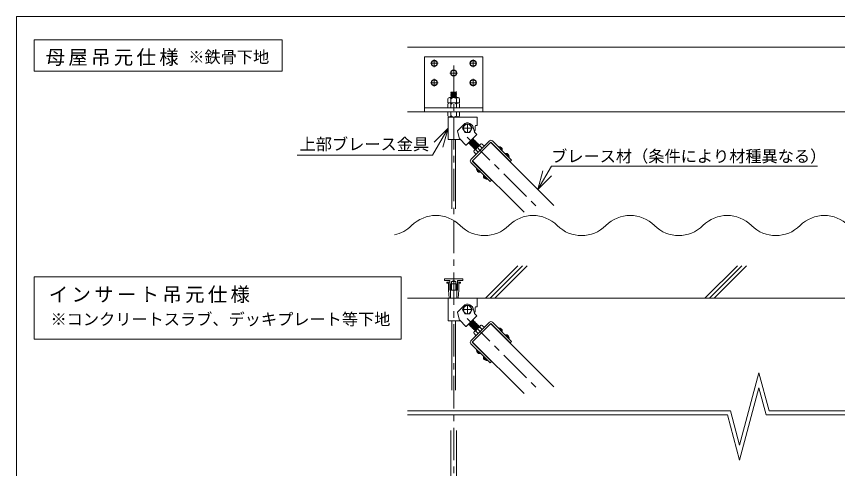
# Model space of a CAD drawing. Units: millimetres at full size, sheet at 1:10; details may follow other scales. Extents: x -2077 to 2023, y -1433 to 1417.
# Drawn here: x -677 to 591, y -836 to -137 of the extents above; entities that cross this region are included whole.
import ezdxf
from ezdxf.enums import TextEntityAlignment as Align

# ---------------------------------------------------------------- set-up
doc = ezdxf.new("R2010")
doc.units = ezdxf.units.MM
doc.header["$LTSCALE"] = 10
doc.linetypes.add('CHAIN1', pattern=[8, 5, -1, 1, -1])
for name, color, linetype, lineweight in [('1-0_断面', 7, 'Continuous', 9), ('1-1_寸法', 7, 'Continuous', 9), ('1-2_文字', 7, 'Continuous', 9), ('F-1_レイアウト', 7, 'Continuous', 9)]:
    doc.layers.add(name, color=color, linetype=linetype, lineweight=lineweight)
doc.styles.add('ＭＳ ゴシック', font='')
doc.styles.get('ＭＳ ゴシック').set_extended_font_data('MS Gothic')

msp = doc.modelspace()

# ---------------------------------------------------------------- linework, layer by layer
at = {"layer": '1-0_断面'}
for p, q in [((-73.06, -184.38), (1870.19, -184.38)), ((-46.9, -199.38), (43.1, -199.38)), ((43.1, -199.38), (43.1, -284.38)), ((-37.66, -209.38), (-26.14, -209.38)), ((-31.9, -204.76), (-35.9, -207.07)), ((-35.9, -207.07), (-35.9, -211.69)), ((-35.9, -211.69), (-31.9, -214)), ((-31.9, -203.62), (-31.9, -215.14)), ((-27.9, -207.07), (-31.9, -204.76)), ((-31.9, -214), (-27.9, -211.69)), ((-27.9, -211.69), (-27.9, -207.07)), ((22.34, -209.38), (33.86, -209.38)), ((28.1, -204.76), (24.1, -207.07)), ((24.1, -207.07), (24.1, -211.69)), ((24.1, -211.69), (28.1, -214)), ((28.1, -203.62), (28.1, -215.14)), ((32.1, -207.07), (28.1, -204.76)), ((28.1, -214), (32.1, -211.69)), ((32.1, -211.69), (32.1, -207.07)), ((-7.66, -224.38), (3.86, -224.38)), ((-1.9, -219.76), (-5.9, -222.07)), ((-5.9, -222.07), (-5.9, -226.69)), ((-5.9, -226.69), (-1.9, -229)), ((-1.9, -218.62), (-1.9, -230.14)), ((2.1, -222.07), (-1.9, -219.76)), ((-1.9, -229), (2.1, -226.69)), ((2.1, -226.69), (2.1, -222.07)), ((-37.66, -239.38), (-26.14, -239.38)), ((-31.9, -234.76), (-35.9, -237.07)), ((-35.9, -237.07), (-35.9, -241.69)), ((-31.9, -233.62), (-31.9, -245.14)), ((-27.9, -237.07), (-31.9, -234.76)), ((-27.9, -241.69), (-27.9, -237.07)), ((22.34, -239.38), (33.86, -239.38)), ((28.1, -234.76), (24.1, -237.07)), ((24.1, -237.07), (24.1, -241.69)), ((28.1, -233.62), (28.1, -245.14)), ((32.1, -237.07), (28.1, -234.76)), ((32.1, -241.69), (32.1, -237.07)), ((-35.9, -241.69), (-31.9, -244)), ((-31.9, -244), (-27.9, -241.69)), ((1.8, -253.48), (-5.6, -253.78)), ((2.6, -254.05), (1.8, -253.48)), ((24.1, -241.69), (28.1, -244)), ((28.1, -244), (32.1, -241.69)), ((-10.9, -264.4), (-10.9, -270.38)), ((-8.65, -262.38), (4.85, -262.38)), ((-6.4, -254.41), (-5.6, -254.93)), ((-6.4, -255.56), (-5.6, -256.08)), ((-6.4, -256.71), (-5.6, -257.23)), ((-6.4, -257.86), (-5.6, -258.38)), ((-6.4, -259.01), (-5.6, -259.53)), ((-6.4, -260.16), (-5.6, -260.68)), ((-6.4, -261.31), (-5.6, -261.83)), ((-6.4, -264.88), (-6.4, -270.38)), ((-6.3, -262.38), (-5.6, -261.83)), ((1.8, -254.63), (-5.6, -254.93)), ((1.8, -255.78), (-5.6, -256.08)), ((1.8, -256.93), (-5.6, -257.23)), ((1.8, -258.08), (-5.6, -258.38)), ((1.8, -259.23), (-5.6, -259.53)), ((1.8, -260.38), (-5.6, -260.68)), ((1.8, -261.53), (-5.6, -261.83)), ((2.6, -262.1), (-4.37, -262.38)), ((2.6, -254.05), (1.8, -254.63)), ((2.6, -255.2), (1.8, -254.63)), ((2.6, -255.2), (1.8, -255.78)), ((2.6, -256.35), (1.8, -255.78)), ((2.6, -256.35), (1.8, -256.93)), ((2.6, -257.5), (1.8, -256.93)), ((2.6, -257.5), (1.8, -258.08)), ((2.6, -258.65), (1.8, -258.08)), ((2.6, -258.65), (1.8, -259.23)), ((2.6, -259.8), (1.8, -259.23)), ((2.6, -259.8), (1.8, -260.38)), ((2.6, -260.95), (1.8, -260.38)), ((2.6, -260.95), (1.8, -261.53)), ((2.6, -262.1), (1.8, -261.53)), ((2.6, -262.1), (2.21, -262.38)), ((2.6, -264.88), (2.6, -270.38)), ((7.1, -264.4), (7.1, -270.38)), ((-46.9, -278.38), (43.1, -278.38)), ((-10.9, -270.38), (-8.65, -270.38)), ((-10.9, -272.4), (-10.9, -278.38)), ((-8.65, -270.38), (4.85, -270.38)), ((-6.4, -272.88), (-6.4, -278.38)), ((2.6, -272.88), (2.6, -278.38)), ((4.85, -270.38), (7.1, -270.38)), ((7.1, -272.4), (7.1, -278.38)), ((-73.06, -284.38), (1870.19, -284.38)), ((-10.9, -290.35), (-10.9, -284.38)), ((-6.4, -289.88), (-6.4, -284.38)), ((2.6, -289.88), (2.6, -284.38)), ((7.1, -290.35), (7.1, -284.38)), ((-10.7, -292.38), (33.8, -292.38)), ((-10.7, -292.38), (-10.7, -327.38)), ((-8.65, -292.38), (4.85, -292.38)), ((3.95, -313.91), (15.45, -302.41)), ((19.3, -302.88), (19.3, -316.88)), ((25.24, -303.94), (27, -305.7)), ((34.3, -292.88), (34.3, -305.38)), ((3.83, -314.41), (7.24, -326.02)), ((12.3, -309.88), (26.3, -309.88)), ((30.11, -315.4), (27.5, -306.55)), ((30.18, -315.59), (30.3, -315.38)), ((30.62, -316.25), (33.44, -319.07)), ((31.3, -306.38), (31.3, -310.38)), ((32.3, -305.38), (34.3, -305.38)), ((-10.7, -327.38), (8.51, -327.38)), ((-4.9, -434.38), (-4.9, -327.38)), ((1.1, -434.38), (1.1, -327.38)), ((7.37, -326.23), (16.82, -335.69)), ((17.53, -335.69), (33.44, -319.78)), ((27.71, -325.51), (21.21, -332.86)), ((27.71, -326.35), (22.06, -332.86)), ((28.56, -326.35), (22.06, -333.71)), ((29.41, -327.2), (22.9, -334.56)), ((30.26, -328.05), (23.75, -335.41)), ((53.54, -329.28), (24.55, -358.27)), ((31.11, -328.9), (24.6, -336.25)), ((31.96, -329.75), (25.45, -337.1)), ((27.71, -325.51), (27.71, -326.35)), ((32.8, -330.6), (26.3, -337.95)), ((55.67, -331.4), (26.67, -360.39)), ((33.65, -331.45), (27.15, -338.8)), ((34.5, -332.29), (28, -339.65)), ((35.35, -333.14), (28.84, -340.5)), ((29.68, -343.95), (39.23, -334.4)), ((36.2, -333.99), (29.69, -341.35)), ((37.05, -334.84), (30.54, -342.19)), ((31.39, -342.19), (31.39, -342.24)), ((37.9, -335.69), (37.56, -336.07)), ((39.4, -337.76), (42.23, -340.59)), ((42.25, -334.24), (45.41, -337.41)), ((55.31, -331.75), (152.64, -429.08)), ((55.67, -331.4), (85.36, -361.1)), ((72.56, -344.05), (67.06, -338.55)), ((70, -340.26), (70.48, -339.79)), ((70.85, -341.11), (71.33, -340.64)), ((29.52, -346.97), (32.68, -350.14)), ((33.04, -344.13), (35.87, -346.95)), ((83.17, -354.66), (77.67, -349.16)), ((80.61, -350.87), (81.09, -350.39)), ((81.46, -351.72), (81.93, -351.24)), ((24.55, -362.51), (54.25, -392.21)), ((26.67, -360.39), (56.37, -390.09)), ((27.03, -360.04), (106.68, -439.68)), ((39.33, -377.29), (33.83, -371.79)), ((35.54, -374.73), (35.06, -375.2)), ((36.39, -375.58), (35.91, -376.05)), ((49.93, -387.89), (44.44, -382.39)), ((46.15, -385.33), (45.67, -385.81)), ((47, -386.18), (46.52, -386.66)), ((56.37, -390.09), (54.25, -392.21)), ((-15.9, -542.56), (-15.9, -545.06)), ((12.1, -542.56), (-15.9, -542.56)), ((-15.9, -545.06), (-7.9, -545.06)), ((-7.9, -545.06), (-7.9, -560.06)), ((-5.4, -546.56), (-1.9, -545.06)), ((-1.9, -545.06), (1.6, -546.56)), ((4.1, -545.06), (12.1, -545.06)), ((4.1, -560.06), (4.1, -545.06)), ((12.1, -545.06), (12.1, -542.56)), ((-12.4, -547.56), (-12.4, -549.06)), ((-12.4, -547.56), (-7.9, -547.56)), ((-12.4, -549.06), (-9.9, -549.06)), ((-9.9, -549.06), (-9.9, -560.06)), ((-6.4, -550.06), (-6.4, -560.06)), ((-6.4, -550.06), (2.6, -550.06)), ((-5.4, -560.06), (-5.4, -546.56)), ((-5.4, -546.56), (1.6, -546.56)), ((1.6, -546.56), (1.6, -560.06)), ((2.6, -550.06), (2.6, -560.06)), ((4.1, -547.56), (8.6, -547.56)), ((6.1, -549.06), (6.1, -560.06)), ((6.1, -549.06), (8.6, -549.06)), ((8.6, -547.56), (8.6, -549.06)), ((-9.9, -560.06), (-8.9, -572.56)), ((-7.9, -560.06), (-5.4, -560.06)), ((-6.9, -560.06), (-6.9, -572.56)), ((-5.4, -560.06), (1.6, -560.06)), ((1.6, -560.06), (4.1, -560.06)), ((3.1, -560.06), (3.1, -572.56)), ((6.1, -560.06), (5.1, -572.56)), ((-73.06, -572.56), (1870.19, -572.56)), ((-10.7, -572.56), (-10.7, -607.56)), ((-10.7, -572.56), (33.8, -572.56)), ((-8.9, -572.56), (5.1, -572.56)), ((3.95, -594.09), (15.45, -582.59)), ((19.3, -583.06), (19.3, -597.06)), ((34.3, -573.06), (34.3, -585.56)), ((3.83, -594.59), (7.24, -606.2)), ((12.3, -590.06), (26.3, -590.06)), ((25.24, -584.12), (27, -585.88)), ((30.11, -595.58), (27.5, -586.73)), ((30.18, -595.77), (30.3, -595.56)), ((31.3, -586.56), (31.3, -590.56)), ((32.3, -585.56), (34.3, -585.56)), ((-10.7, -607.56), (8.51, -607.56)), ((-4.9, -714.56), (-4.9, -607.56)), ((1.1, -714.56), (1.1, -607.56)), ((7.37, -606.42), (16.82, -615.87)), ((17.53, -615.87), (33.44, -599.96)), ((27.71, -605.69), (21.21, -613.04)), ((27.71, -606.54), (22.06, -613.04)), ((28.56, -606.54), (22.06, -613.89)), ((29.41, -607.39), (22.9, -614.74)), ((30.26, -608.23), (23.75, -615.59)), ((27.71, -605.69), (27.71, -606.54)), ((30.62, -596.43), (33.44, -599.25)), ((53.54, -609.46), (24.55, -638.45)), ((31.11, -609.08), (24.6, -616.44)), ((31.96, -609.93), (25.45, -617.29)), ((32.8, -610.78), (26.3, -618.13)), ((55.67, -611.58), (26.67, -640.57)), ((33.65, -611.63), (27.15, -618.98)), ((34.5, -612.48), (28, -619.83)), ((35.35, -613.33), (28.84, -620.68)), ((29.68, -624.13), (39.23, -614.59)), ((36.2, -614.17), (29.69, -621.53)), ((37.05, -615.02), (30.54, -622.38)), ((37.9, -615.87), (37.56, -616.25)), ((39.4, -617.94), (42.23, -620.77)), ((42.25, -614.43), (45.41, -617.59)), ((55.31, -611.93), (152.64, -709.26)), ((55.67, -611.58), (85.36, -641.28)), ((72.56, -624.23), (67.06, -618.74)), ((70, -620.45), (70.48, -619.97)), ((70.85, -621.29), (71.33, -620.82)), ((29.52, -627.15), (32.68, -630.32)), ((31.39, -622.38), (31.39, -622.42)), ((33.04, -624.31), (35.87, -627.14)), ((83.17, -634.84), (77.67, -629.34)), ((80.61, -631.05), (81.09, -630.58)), ((81.46, -631.9), (81.93, -631.43)), ((24.55, -642.69), (54.25, -672.39)), ((26.67, -640.57), (56.37, -670.27)), ((27.03, -640.22), (106.68, -719.87)), ((39.33, -657.47), (33.83, -651.97)), ((35.54, -654.91), (35.06, -655.38)), ((36.39, -655.76), (35.91, -656.23)), ((49.93, -668.07), (44.44, -662.58)), ((46.15, -665.52), (45.67, -665.99)), ((47, -666.36), (46.52, -666.84)), ((56.37, -670.27), (54.25, -672.39)), ((-6.4, -889.82), (-6.4, -777.09)), ((2.6, -889.82), (2.6, -777.09))]:
    msp.add_line(p, q, dxfattribs=at)
at = {"layer": '1-0_断面', "color": 4, "linetype": 'CHAIN1'}
for p, q in [((-1.9, -212.59), (-1.9, -1102.26)), ((18.78, -323.5), (129.66, -434.38)), ((18.78, -603.68), (129.66, -714.56))]:
    msp.add_line(p, q, dxfattribs=at)
at = {"layer": '1-0_断面'}
for points in [[(43.1, -284.38), (-46.9, -284.38), (-46.9, -199.38)], [(2.6, -254.05), (-6.4, -254.41), (-5.6, -253.78)], [(2.6, -255.2), (-6.4, -255.56), (-5.6, -254.93)], [(2.6, -256.35), (-6.4, -256.71), (-5.6, -256.08)], [(2.6, -257.5), (-6.4, -257.86), (-5.6, -257.23)], [(2.6, -258.65), (-6.4, -259.01), (-5.6, -258.38)], [(2.6, -259.8), (-6.4, -260.16), (-5.6, -259.53)], [(2.6, -260.95), (-6.4, -261.31), (-5.6, -260.68)], [(22.9, -333.71), (28.56, -327.2), (29.41, -327.2), (29.41, -328.05)], [(23.75, -334.56), (29.41, -328.05), (30.26, -328.05), (30.26, -328.9)], [(24.6, -335.41), (30.26, -328.9), (31.11, -328.9), (31.11, -329.75)], [(25.45, -336.25), (31.11, -329.75), (31.96, -329.75), (31.96, -330.6)], [(27.71, -326.35), (28.56, -326.35), (28.56, -327.2)], [(57.79, -329.28), (87.49, -358.97), (85.36, -361.1)], [(21.21, -332.01), (21.21, -332.86), (22.06, -332.86)], [(22.06, -332.86), (22.06, -333.71), (22.9, -333.71)], [(22.9, -333.71), (22.9, -334.56), (23.75, -334.56)], [(23.75, -334.56), (23.75, -335.41), (24.6, -335.41)], [(24.6, -335.41), (24.6, -336.25), (25.45, -336.25)], [(25.45, -336.25), (25.45, -337.1), (26.3, -337.1)], [(26.3, -337.1), (31.96, -330.6), (32.8, -330.6), (32.8, -331.45)], [(26.3, -337.1), (26.3, -337.95), (27.15, -337.95)], [(27.15, -337.95), (32.8, -331.45), (33.65, -331.45), (33.65, -332.29)], [(27.15, -337.95), (27.15, -338.8), (28, -338.8)], [(28, -338.8), (33.65, -332.29), (34.5, -332.29), (34.5, -333.14)], [(28, -338.8), (28, -339.65), (28.84, -339.65)], [(28.84, -339.65), (34.5, -333.14), (35.35, -333.14), (35.35, -333.99)], [(28.84, -339.65), (28.84, -340.5), (29.69, -340.5)], [(29.69, -340.5), (35.35, -333.99), (36.2, -333.99), (36.2, -334.84)], [(29.69, -340.5), (29.69, -341.35), (30.54, -341.35)], [(30.54, -341.35), (36.2, -334.84), (37.05, -334.84), (37.05, -335.69)], [(30.54, -341.35), (30.54, -342.19), (31.39, -342.19)], [(31.39, -342.19), (37.05, -335.69), (37.9, -335.69), (37.9, -335.73)], [(22.9, -613.89), (28.56, -607.39), (29.41, -607.39), (29.41, -608.23)], [(23.75, -614.74), (29.41, -608.23), (30.26, -608.23), (30.26, -609.08)], [(27.71, -606.54), (28.56, -606.54), (28.56, -607.39)], [(21.21, -612.19), (21.21, -613.04), (22.06, -613.04)], [(22.06, -613.04), (22.06, -613.89), (22.9, -613.89)], [(22.9, -613.89), (22.9, -614.74), (23.75, -614.74)], [(23.75, -614.74), (23.75, -615.59), (24.6, -615.59)], [(24.6, -615.59), (30.26, -609.08), (31.11, -609.08), (31.11, -609.93)], [(24.6, -615.59), (24.6, -616.44), (25.45, -616.44)], [(25.45, -616.44), (31.11, -609.93), (31.96, -609.93), (31.96, -610.78)], [(25.45, -616.44), (25.45, -617.29), (26.3, -617.29)], [(26.3, -617.29), (31.96, -610.78), (32.8, -610.78), (32.8, -611.63)], [(26.3, -617.29), (26.3, -618.13), (27.15, -618.13)], [(27.15, -618.13), (32.8, -611.63), (33.65, -611.63), (33.65, -612.48)], [(27.15, -618.13), (27.15, -618.98), (28, -618.98)], [(28, -618.98), (33.65, -612.48), (34.5, -612.48), (34.5, -613.33)], [(28, -618.98), (28, -619.83), (28.84, -619.83)], [(28.84, -619.83), (34.5, -613.33), (35.35, -613.33), (35.35, -614.17)], [(28.84, -619.83), (28.84, -620.68), (29.69, -620.68)], [(29.69, -620.68), (35.35, -614.17), (36.2, -614.17), (36.2, -615.02)], [(29.69, -620.68), (29.69, -621.53), (30.54, -621.53)], [(30.54, -621.53), (36.2, -615.02), (37.05, -615.02), (37.05, -615.87)], [(30.54, -621.53), (30.54, -622.38), (31.39, -622.38)], [(31.39, -622.38), (37.05, -615.87), (37.9, -615.87), (37.9, -615.92)], [(57.79, -609.46), (87.49, -639.16), (85.36, -641.28)]]:
    msp.add_lwpolyline(points, dxfattribs=at)
for points in [[(15.55, -303.38), (11.79, -309.88), (15.55, -316.38), (23.05, -316.38), (26.8, -309.88), (23.05, -303.38)], [(15.55, -583.56), (11.79, -590.06), (15.55, -596.56), (23.05, -596.56), (26.8, -590.06), (23.05, -583.56)]]:
    msp.add_lwpolyline(points, close=True, dxfattribs=at)
for centre, radius in [((-31.9, -209.38), 4.8), ((28.1, -209.38), 4.8), ((-1.9, -224.38), 4.8), ((-31.9, -239.38), 4.8), ((28.1, -239.38), 4.8), ((19.3, -309.88), 6.3), ((19.3, -590.06), 6.3)]:
    msp.add_circle(centre, radius, dxfattribs=at)
for centre, radius, start, end in [((-8.65, -264.64), 2.26, 353.97439, 173.97475), ((-1.9, -267.68), 5.3, 31.89078, 148.10921), ((4.85, -264.64), 2.26, 6.02525, 186.02559), ((-8.65, -272.64), 2.26, 353.97439, 173.97475), ((-1.9, -275.68), 5.3, 31.89078, 148.10921), ((4.85, -272.64), 2.26, 6.02525, 186.02559), ((-8.65, -290.12), 2.26, 186.02525, 6.02561), ((-1.9, -287.08), 5.3, 211.89079, 328.10922), ((4.85, -290.12), 2.26, 173.97441, 353.97475), ((19.3, -309.88), 8.4, 45, 117.24721), ((33.8, -292.88), 0.5, 0, 90), ((4.31, -314.27), 0.5, 135, 196.38954), ((25.59, -307.12), 2, 16.43416, 45), ((32.03, -314.84), 2, 196.43416, 225), ((14.93, -309.71), 16.38, 339.73705, 357.64309), ((32.3, -306.38), 1, 90, 180), ((7.72, -325.88), 0.5, 196.38954, 225), ((33.09, -319.43), 0.5, 315, 45), ((55.67, -331.4), 3, 45, 135), ((17.18, -335.34), 0.5, 225, 315), ((38.2, -342.92), 5.3, 76.89078, 193.10921), ((40.83, -336), 2.26, 51.02525, 231.02559), ((67.16, -338.48), 0.117, 134.01915, 216.81377), ((67.98, -339.31), 1.28, 98.98254, 135.17889), ((68.09, -343.03), 5, 45.00005, 93.47098), ((68.86, -338.33), 0.431, 139.13432, 229.51186), ((67.15, -343.97), 5.5, 53.33444, 74.92363), ((70.68, -340.43), 0.699, 165.81576, 284.18434), ((70.09, -339.75), 0.394, 355.11562, 29.64836), ((71.36, -341.03), 0.394, 60.35175, 94.89621), ((67.15, -343.97), 5.5, 15.07422, 36.66631), ((68.09, -343.03), 5, 356.52101, 45.00005), ((31.28, -345.55), 2.26, 38.97439, 218.97475), ((72.78, -342.26), 0.431, 220.52147, 310.86638), ((72.63, -343.96), 0.117, 233.61571, 315.97989), ((71.81, -343.13), 1.28, 314.91063, 350.99127), ((77.77, -349.09), 0.117, 134.01915, 216.81377), ((78.59, -349.92), 1.28, 98.98254, 135.17889), ((78.69, -353.64), 5, 45.00005, 93.47098), ((79.46, -348.94), 0.431, 139.13432, 229.51186), ((77.75, -354.58), 5.5, 53.33444, 74.92363), ((81.29, -351.04), 0.699, 165.81576, 284.18434), ((80.69, -350.36), 0.394, 355.11562, 29.64836), ((81.97, -351.64), 0.394, 60.35175, 94.89621), ((77.75, -354.58), 5.5, 15.07422, 36.66631), ((78.69, -353.64), 5, 356.52101, 45.00005), ((83.39, -352.87), 0.431, 220.52147, 310.86638), ((83.24, -354.56), 0.117, 233.61571, 315.97989), ((82.41, -353.74), 1.28, 314.91063, 350.99127), ((26.67, -360.39), 3, 135, 225), ((38.31, -372.81), 5, 176.52902, 224.99995), ((34.59, -372.71), 1.28, 134.82111, 171.01746), ((33.61, -373.58), 0.431, 40.48814, 130.86568), ((33.76, -371.88), 0.117, 53.18623, 135.98085), ((39.25, -371.87), 5.5, 195.07637, 216.66556), ((38.31, -372.81), 5, 224.99995, 273.47899), ((35.03, -374.81), 0.394, 240.35164, 274.88438), ((35.71, -375.4), 0.699, 345.81566, 104.18424), ((36.31, -376.08), 0.394, 175.10379, 209.64825), ((39.25, -371.87), 5.5, 233.33369, 254.92578), ((37.54, -377.51), 0.431, 319.13362, 49.47853), ((38.41, -376.53), 1.28, 279.00873, 315.08937), ((39.23, -377.36), 0.117, 314.02011, 36.38429), ((48.91, -383.42), 5, 176.52902, 224.99995), ((45.19, -383.31), 1.28, 134.82111, 171.01746), ((44.22, -384.19), 0.431, 40.48814, 130.86568), ((44.37, -382.49), 0.117, 53.18623, 135.98085), ((49.85, -382.48), 5.5, 195.07637, 216.66556), ((48.91, -383.42), 5, 224.99995, 273.47899), ((45.64, -385.42), 0.394, 240.35164, 274.88438), ((46.32, -386.01), 0.699, 345.81566, 104.18424), ((46.91, -386.69), 0.394, 175.10379, 209.64825), ((49.85, -382.48), 5.5, 233.33369, 254.92578), ((48.14, -388.11), 0.431, 319.13362, 49.47853), ((49.02, -387.14), 1.28, 279.00873, 315.08937), ((49.84, -387.96), 0.117, 314.02011, 36.38429), ((19.3, -590.06), 8.4, 45, 117.24721), ((33.8, -573.06), 0.5, 0, 90), ((4.31, -594.45), 0.5, 135, 196.38954), ((25.59, -587.3), 2, 16.43416, 45), ((32.03, -595.02), 2, 196.43416, 225), ((14.93, -589.89), 16.38, 339.73705, 357.64309), ((32.3, -586.56), 1, 90, 180), ((7.72, -606.06), 0.5, 196.38954, 225), ((33.09, -599.61), 0.5, 315, 45), ((55.67, -611.58), 3, 45, 135), ((17.18, -615.52), 0.5, 225, 315), ((38.2, -623.11), 5.3, 76.89078, 193.10921), ((40.83, -616.18), 2.26, 51.02525, 231.02559), ((67.16, -618.67), 0.117, 134.01915, 216.81377), ((67.98, -619.49), 1.28, 98.98254, 135.17889), ((68.09, -623.21), 5, 45.00005, 93.47098), ((68.86, -618.52), 0.431, 139.13432, 229.51186), ((67.15, -624.15), 5.5, 53.33444, 74.92363), ((70.68, -620.62), 0.699, 165.81576, 284.18434), ((70.09, -619.94), 0.394, 355.11562, 29.64836), ((71.36, -621.21), 0.394, 60.35175, 94.89621), ((67.15, -624.15), 5.5, 15.07422, 36.66631), ((68.09, -623.21), 5, 356.52101, 45.00005), ((31.28, -625.73), 2.26, 38.97439, 218.97475), ((72.78, -622.44), 0.431, 220.52147, 310.86638), ((72.63, -624.14), 0.117, 233.61571, 315.97989), ((71.81, -623.31), 1.28, 314.91063, 350.99127), ((77.77, -629.27), 0.117, 134.01915, 216.81377), ((78.59, -630.1), 1.28, 98.98254, 135.17889), ((78.69, -633.82), 5, 45.00005, 93.47098), ((79.46, -629.12), 0.431, 139.13432, 229.51186), ((77.75, -634.76), 5.5, 53.33444, 74.92363), ((81.29, -631.22), 0.699, 165.81576, 284.18434), ((80.69, -630.54), 0.394, 355.11562, 29.64836), ((81.97, -631.82), 0.394, 60.35175, 94.89621), ((77.75, -634.76), 5.5, 15.07422, 36.66631), ((78.69, -633.82), 5, 356.52101, 45.00005), ((83.39, -633.05), 0.431, 220.52147, 310.86638), ((82.41, -633.92), 1.28, 314.91063, 350.99127), ((26.67, -640.57), 3, 135, 225), ((83.24, -634.75), 0.117, 233.61571, 315.97989), ((38.31, -652.99), 5, 176.52902, 224.99995), ((34.59, -652.89), 1.28, 134.82111, 171.01746), ((33.61, -653.76), 0.431, 40.48814, 130.86568), ((33.76, -652.06), 0.117, 53.18623, 135.98085), ((39.25, -652.05), 5.5, 195.07637, 216.66556), ((38.31, -652.99), 5, 224.99995, 273.47899), ((35.03, -654.99), 0.394, 240.35164, 274.88438), ((35.71, -655.59), 0.699, 345.81566, 104.18424), ((36.31, -656.27), 0.394, 175.10379, 209.64825), ((39.25, -652.05), 5.5, 233.33369, 254.92578), ((37.54, -657.69), 0.431, 319.13362, 49.47853), ((38.41, -656.71), 1.28, 279.00873, 315.08937), ((39.23, -657.54), 0.117, 314.02011, 36.38429), ((48.91, -663.6), 5, 176.52902, 224.99995), ((45.19, -663.5), 1.28, 134.82111, 171.01746), ((44.22, -664.37), 0.431, 40.48814, 130.86568), ((44.37, -662.67), 0.117, 53.18623, 135.98085), ((49.85, -662.66), 5.5, 195.07637, 216.66556), ((48.91, -663.6), 5, 224.99995, 273.47899), ((45.64, -665.6), 0.394, 240.35164, 274.88438), ((46.32, -666.19), 0.699, 345.81566, 104.18424), ((46.91, -666.87), 0.394, 175.10379, 209.64825), ((49.85, -662.66), 5.5, 233.33369, 254.92578), ((48.14, -668.29), 0.431, 319.13362, 49.47853), ((49.02, -667.32), 1.28, 279.00873, 315.08937), ((49.84, -668.14), 0.117, 314.02011, 36.38429)]:
    msp.add_arc(centre, radius, start, end, dxfattribs=at)
at = {"layer": '1-1_寸法'}
for p, q in [((47.29, -572.56), (97.29, -522.56)), ((54.36, -572.56), (104.36, -522.56)), ((61.43, -572.56), (111.43, -522.56)), ((386.22, -572.56), (436.22, -522.56)), ((393.29, -572.56), (443.29, -522.56)), ((400.36, -572.56), (450.36, -522.56)), ((469.6, -687.97), (439.7, -799.56)), ((485.3, -746.56), (469.6, -687.97)), ((469.6, -711.15), (439.7, -822.74)), ((480.7, -752.56), (469.6, -711.15)), ((-73.06, -746.56), (425.5, -746.56)), ((439.7, -799.56), (425.5, -746.56)), ((485.3, -746.56), (1335.5, -746.56)), ((-73.06, -752.56), (420.9, -752.56)), ((420.9, -752.56), (439.7, -822.74)), ((480.7, -752.56), (1330.9, -752.56))]:
    msp.add_line(p, q, dxfattribs=at)
for centre, start, end in [((-29.4, -497.62), 45, 135), ((120.6, -497.62), 45, 135), ((270.6, -497.62), 45, 135), ((420.6, -497.62), 45, 135), ((570.6, -497.62), 45, 135), ((-104.4, -422.62), 281.806, 315), ((45.6, -422.62), 225, 315), ((195.6, -422.62), 225, 315), ((345.6, -422.62), 225, 315), ((495.6, -422.62), 225, 315)]:
    msp.add_arc(centre, 53.03, start, end, dxfattribs=at)
at = {"layer": '1-2_文字'}
for p, q in [((-10.7, -309.88), (-34.67, -351.39)), ((-10.7, -309.88), (-31.91, -331.09)), ((-10.7, -309.88), (-18.47, -338.86)), ((-243.69, -351.39), (-34.67, -351.39)), ((149.05, -368.48), (128.19, -404.63)), ((128.19, -404.63), (135.95, -375.65)), ((149.05, -368.48), (560.15, -368.48)), ((128.19, -404.63), (149.4, -383.41)), ((-650, -539.17), (-650, -635.55)), ((-650, -539.17), (-83.26, -539.17)), ((-83.26, -539.17), (-83.26, -635.55)), ((-83.26, -635.55), (-650, -635.55))]:
    msp.add_line(p, q, dxfattribs=at)
msp.add_lwpolyline([(-650, -173.32), (-267.08, -173.32), (-267.08, -221.51), (-650, -221.51)], close=True, dxfattribs=at)
at = {"layer": 'F-1_レイアウト'}
for p, q in [((-677.43, -136.93), (2022.57, -136.93)), ((-677.43, -1252.82), (-677.43, -136.93))]:
    msp.add_line(p, q, dxfattribs=at)

# ---------------------------------------------------------------- texts
at = {"layer": '1-2_文字', "style": 'ＭＳ ゴシック'}
for s, p in [('※鉄骨下地', (-411.92, -214.34)), ('上部ブレース金具', (-239.95, -349.07)), ('ブレース材（条件により材種異なる）', (148.64, -367.71)), ('※コンクリートスラブ、デッキプレート等下地', (-624.79, -619.61))]:
    msp.add_text(s, height=18.33, dxfattribs=at).set_placement(p, align=Align.BOTTOM_LEFT)
at = {"layer": '1-2_文字', "char_height": 21.99, "attachment_point": 7, "style": 'ＭＳ ゴシック'}
for s, insert in [('\\T1.17;母屋吊元仕様', (-632.29, -213.5)), ('\\T1.17;インサート吊元仕様', (-627.44, -580.07))]:
    msp.add_mtext(s, dxfattribs=dict(at, insert=insert))

doc.saveas('drawing.dxf')
